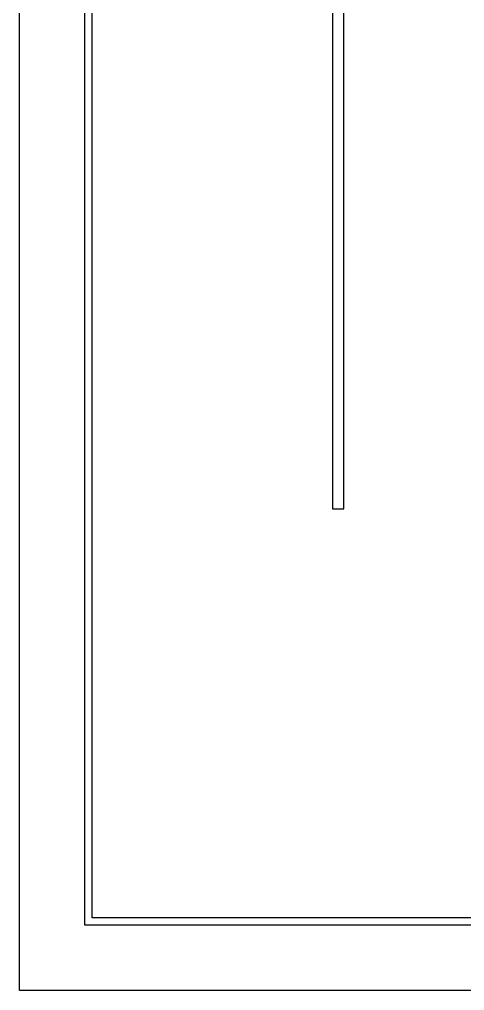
# Model space of a CAD drawing. Header units: millimetres. Extents: x -4601 to 5059, y -189 to 3749.
# Drawn here: x 2089 to 2700, y 1649 to 2983 of the extents above; entities that cross this region are included whole.
import ezdxf

# ---------------------------------------------------------------- set-up
doc = ezdxf.new("R2010")
doc.units = ezdxf.units.MM
doc.layers.get('0').update_dxf_attribs({"lineweight": 25})
doc.layers.add('NoPrint', color=3, linetype='Continuous', plot=False)

msp = doc.modelspace()

# ---------------------------------------------------------------- linework, layer by layer
for p, q in [((2518.83, 3240.51), (2518.83, 2310.51)), ((2534.83, 2310.51), (2534.83, 3240.51)), ((2518.83, 2310.51), (2534.83, 2310.51))]:
    msp.add_line(p, q)
for points in [[(4969.12, 3658.63), (4969.12, 1738.63), (2179.12, 1738.63), (2179.12, 3658.63)], [(4959.12, 3648.63), (4959.12, 1748.63), (2189.12, 1748.63), (2189.12, 3648.63)]]:
    msp.add_lwpolyline(points, close=True)
at = {"layer": 'NoPrint'}
msp.add_lwpolyline([(5059.12, 3748.63), (5059.12, 1648.63), (2089.12, 1648.63), (2089.12, 3748.63)], close=True, dxfattribs=at)

doc.saveas('drawing.dxf')
